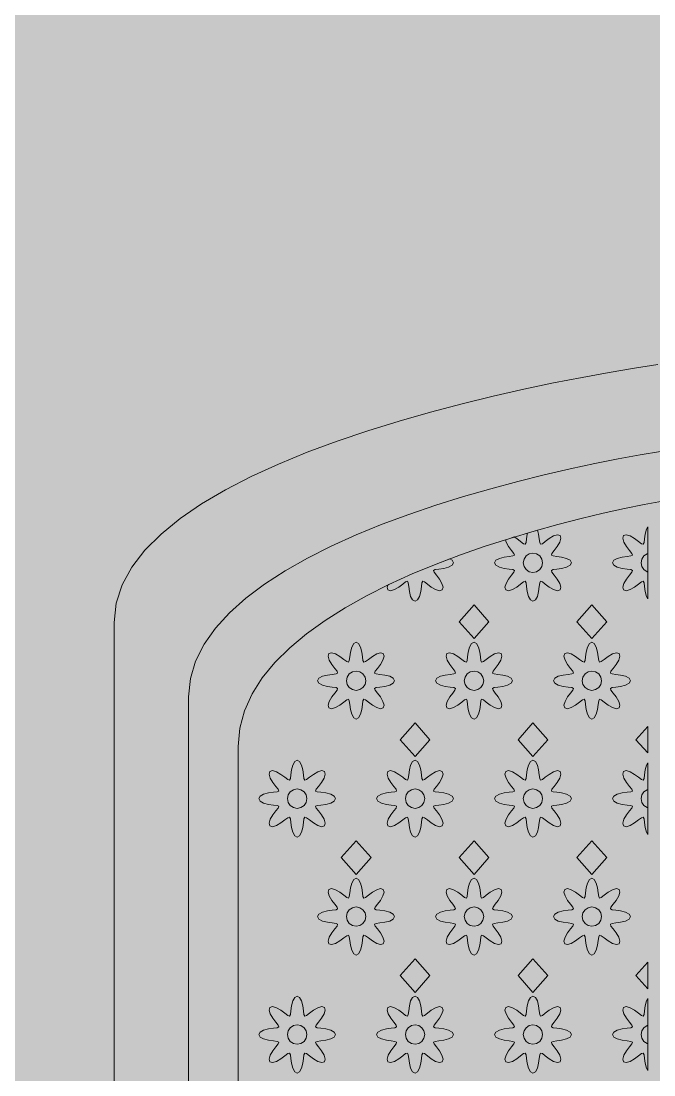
# Model space of a CAD drawing. Extents: x -18 to 1006, y -14 to 799.
# Drawn here: x 593.5 to 644.5, y 319.6 to 404.4 of the extents above; entities that cross this region are included whole.
import ezdxf

# ---------------------------------------------------------------- set-up
doc = ezdxf.new("R2010")
doc.units = 0
for name, color, linetype, lineweight, true_color in [('00_WHITE_BACKGROUND', 7, 'Continuous', 18, 0xffffff), ('01_STRUCTURE', 7, 'Continuous', 18, 0x000000), ('03_FRAMES_DOORS', 7, 'Continuous', 18, 0x000000), ('06_ORNAMENT', 7, 'Continuous', 18, 0x000000)]:
    doc.layers.add(name, color=color, linetype=linetype, lineweight=lineweight, true_color=true_color)

msp = doc.modelspace()

# ---------------------------------------------------------------- linework, layer by layer
at = {"layer": '00_WHITE_BACKGROUND', "color": 7, "lineweight": 18, "true_color": 0xffffff}
msp.add_solid([(-18, -14), (1006, -14), (-18, 799), (1006, 799)], dxfattribs=at)
at = {"layer": '01_STRUCTURE', "color": 7, "lineweight": 18, "true_color": 0x000000}
msp.add_lwpolyline([(601, 253), (601, 356), (601.16681, 357.54444), (601.65196, 359.02799), (602.43254, 360.45102), (603.48565, 361.81389), (604.78838, 363.11697), (606.31781, 364.36063), (608.05105, 365.54522), (609.96519, 366.67111), (612.0373, 367.73867), (614.2445, 368.74826), (616.56387, 369.70025), (618.9725, 370.595), (621.44748, 371.43287), (623.96591, 372.21424), (626.50488, 372.93945), (629.04148, 373.60889), (631.5528, 374.22291), (634.01594, 374.78188), (636.40798, 375.28615), (638.70602, 375.73611), (640.88715, 376.13211), (642.92846, 376.47451), (644.80705, 376.76369)], dxfattribs=at)
at = {"layer": '03_FRAMES_DOORS', "color": 7, "lineweight": 18, "true_color": 0x000000}
for points in [[(607, 255), (607, 350), (607.14481, 351.47089), (607.56598, 352.8838), (608.24363, 354.23906), (609.15787, 355.53704), (610.28881, 356.77807), (611.61656, 357.9625), (613.12124, 359.09068), (614.78296, 360.16296), (616.58184, 361.17969), (618.49797, 362.1412), (620.51149, 363.04786), (622.6025, 363.9), (624.75111, 364.69797), (626.93744, 365.44213), (629.1416, 366.13281), (631.3437, 366.77037), (633.52386, 367.35515), (635.66219, 367.8875), (637.73879, 368.36777), (639.7338, 368.7963), (641.6273, 369.17344), (643.39943, 369.49954), (645.03029, 369.77494)], [(611, 255), (611, 346), (611.13015, 347.47089), (611.50867, 348.8838), (612.1177, 350.23906), (612.93935, 351.53704), (613.95577, 352.77807), (615.14906, 353.9625), (616.50137, 355.09068), (617.99481, 356.16296), (619.61152, 357.17969), (621.33362, 358.1412), (623.14324, 359.04786), (625.0225, 359.9), (626.95353, 360.69797), (628.91846, 361.44213), (630.89941, 362.13281), (632.87852, 362.77037), (634.8379, 363.35515), (636.75969, 363.8875), (638.62601, 364.36777), (640.41898, 364.7963), (642.12074, 365.17344), (643.71341, 365.49954), (645.17912, 365.77494)]]:
    msp.add_lwpolyline(points, dxfattribs=at)
at = {"layer": '06_ORNAMENT', "color": 7, "lineweight": 18, "true_color": 0x000000}
for points in [[(632.58573, 362.46409), (632.79106, 362.11231), (633.03181, 361.79539), (633.21484, 361.56044), (633.26071, 361.42027), (633.12916, 361.35359), (632.8336, 361.31688), (632.43927, 361.26302), (632.04534, 361.15946), (631.7561, 360.99962), (631.65, 360.80339), (631.7561, 360.60716), (632.04534, 360.44731), (632.43927, 360.34375), (632.8336, 360.28989), (633.12916, 360.25319), (633.26071, 360.1865), (633.21484, 360.04633), (633.03181, 359.81139), (632.79106, 359.49446), (632.58573, 359.14268), (632.49424, 358.82514), (632.55797, 358.61136), (632.77175, 358.54762), (633.0893, 358.63912), (633.44108, 358.84444), (633.758, 359.08519), (633.99294, 359.26823), (634.13311, 359.31409), (634.1998, 359.18255), (634.2365, 358.88699), (634.29037, 358.49266), (634.39392, 358.09872), (634.55377, 357.80949), (634.75, 357.70339), (634.94623, 357.80949), (635.10608, 358.09872), (635.20963, 358.49266), (635.2635, 358.88699), (635.3002, 359.18255), (635.36689, 359.31409), (635.50706, 359.26823), (635.742, 359.08519), (636.05892, 358.84444), (636.4107, 358.63912), (636.72825, 358.54762), (636.94203, 358.61136), (637.00576, 358.82514), (636.91427, 359.14268), (636.70894, 359.49446), (636.46819, 359.81139), (636.28516, 360.04633), (636.23929, 360.1865), (636.37084, 360.25319), (636.6664, 360.28989), (637.06073, 360.34375), (637.45466, 360.44731), (637.7439, 360.60716), (637.85, 360.80339), (637.7439, 360.99962), (637.45466, 361.15946), (637.06073, 361.26302), (636.6664, 361.31688), (636.37084, 361.35359), (636.23929, 361.42027), (636.28516, 361.56044), (636.46819, 361.79539), (636.70894, 362.11231), (636.91427, 362.46409), (637.00576, 362.78164), (636.94203, 362.99542), (636.72825, 363.05915), (636.4107, 362.96765), (636.05892, 362.76233), (635.742, 362.52158), (635.50706, 362.33854), (635.36689, 362.29268), (635.3002, 362.42422), (635.2635, 362.71978), (635.20963, 363.11412), (635.12534, 363.43477), (634.8379, 363.35515), (634.31251, 363.19835), (634.29037, 363.11412), (634.2365, 362.71978), (634.1998, 362.42422), (634.13311, 362.29268), (633.99294, 362.33854), (633.758, 362.52158), (633.44108, 362.76233), (633.24163, 362.87874), (632.87852, 362.77037), (632.52985, 362.65805)], [(643.89392, 363.50805), (643.79037, 363.11412), (643.7365, 362.71978), (643.6998, 362.42422), (643.63311, 362.29268), (643.49294, 362.33854), (643.258, 362.52158), (642.94108, 362.76233), (642.5893, 362.96765), (642.27175, 363.05915), (642.05797, 362.99542), (641.99424, 362.78164), (642.08573, 362.46409), (642.29106, 362.11231), (642.53181, 361.79539), (642.71484, 361.56044), (642.76071, 361.42027), (642.62916, 361.35359), (642.3336, 361.31688), (641.93927, 361.26302), (641.54534, 361.15946), (641.2561, 360.99962), (641.15, 360.80339), (641.2561, 360.60716), (641.54534, 360.44731), (641.93927, 360.34375), (642.3336, 360.28989), (642.62916, 360.25319), (642.76071, 360.1865), (642.71484, 360.04633), (642.53181, 359.81139), (642.29106, 359.49446), (642.08573, 359.14268), (641.99424, 358.82514), (642.05797, 358.61136), (642.27175, 358.54762), (642.5893, 358.63912), (642.94108, 358.84444), (643.258, 359.08519), (643.49294, 359.26823), (643.63311, 359.31409), (643.6998, 359.18255), (643.7365, 358.88699), (643.79037, 358.49266), (643.89392, 358.09872), (644, 357.90678), (644, 363.69999)], [(635.47063, 361.10188), (635.30154, 361.35493), (635.04849, 361.52401), (634.75, 361.58339), (634.45151, 361.52401), (634.19846, 361.35493), (634.02937, 361.10188), (633.97, 360.80339), (634.02937, 360.50489), (634.19846, 360.25184), (634.45151, 360.08276), (634.75, 360.02339), (635.04849, 360.08276), (635.30154, 360.25184), (635.47063, 360.50489), (635.53, 360.80339)], [(622.99424, 358.82514), (623.05797, 358.61136), (623.27175, 358.54762), (623.5893, 358.63912), (623.94108, 358.84444), (624.258, 359.08519), (624.49294, 359.26823), (624.63311, 359.31409), (624.6998, 359.18255), (624.7365, 358.88699), (624.79037, 358.49266), (624.89392, 358.09872), (625.05377, 357.80949), (625.25, 357.70339), (625.44623, 357.80949), (625.60608, 358.09872), (625.70963, 358.49266), (625.7635, 358.88699), (625.8002, 359.18255), (625.86689, 359.31409), (626.00706, 359.26823), (626.242, 359.08519), (626.55892, 358.84444), (626.9107, 358.63912), (627.22825, 358.54762), (627.44203, 358.61136), (627.50576, 358.82514), (627.41427, 359.14268), (627.20894, 359.49446), (626.96819, 359.81139), (626.78516, 360.04633), (626.73929, 360.1865), (626.87084, 360.25319), (627.1664, 360.28989), (627.56073, 360.34375), (627.95466, 360.44731), (628.2439, 360.60716), (628.35, 360.80339), (628.2439, 360.99962), (628.04307, 361.1106), (626.95353, 360.69797), (625.0225, 359.9), (623.14324, 359.04786), (623.0441, 358.99819)], [(643.95151, 361.52401), (643.69846, 361.35493), (643.52937, 361.10188), (643.47, 360.80339), (643.52937, 360.50489), (643.69846, 360.25184), (643.95151, 360.08276), (644, 360.07311), (644, 361.53366)], [(628.8, 356.05339), (630, 354.70339), (631.2, 356.05339), (630, 357.40339)], [(638.3, 356.05339), (639.5, 354.70339), (640.7, 356.05339), (639.5, 357.40339)], [(623.4939, 351.49962), (623.20466, 351.65946), (622.81073, 351.76302), (622.4164, 351.81688), (622.12084, 351.85359), (621.98929, 351.92027), (622.03516, 352.06044), (622.21819, 352.29539), (622.45894, 352.61231), (622.66427, 352.96409), (622.75576, 353.28164), (622.69203, 353.49542), (622.47825, 353.55915), (622.1607, 353.46765), (621.80892, 353.26233), (621.492, 353.02158), (621.25706, 352.83854), (621.11689, 352.79268), (621.0502, 352.92422), (621.0135, 353.21978), (620.95963, 353.61412), (620.85608, 354.00805), (620.69623, 354.29729), (620.5, 354.40339), (620.30377, 354.29729), (620.14392, 354.00805), (620.04037, 353.61412), (619.9865, 353.21978), (619.9498, 352.92422), (619.88311, 352.79268), (619.74294, 352.83854), (619.508, 353.02158), (619.19108, 353.26233), (618.8393, 353.46765), (618.52175, 353.55915), (618.30797, 353.49542), (618.24424, 353.28164), (618.33573, 352.96409), (618.54106, 352.61231), (618.78181, 352.29539), (618.96484, 352.06044), (619.01071, 351.92027), (618.87916, 351.85359), (618.5836, 351.81688), (618.18927, 351.76302), (617.79534, 351.65946), (617.5061, 351.49962), (617.4, 351.30339), (617.5061, 351.10716), (617.79534, 350.94731), (618.18927, 350.84375), (618.5836, 350.78989), (618.87916, 350.75319), (619.01071, 350.6865), (618.96484, 350.54633), (618.78181, 350.31139), (618.54106, 349.99446), (618.33573, 349.64268), (618.24424, 349.32514), (618.30797, 349.11136), (618.52175, 349.04762), (618.8393, 349.13912), (619.19108, 349.34444), (619.508, 349.58519), (619.74294, 349.76823), (619.88311, 349.81409), (619.9498, 349.68255), (619.9865, 349.38699), (620.04037, 348.99266), (620.14392, 348.59872), (620.30377, 348.30949), (620.5, 348.20339), (620.69623, 348.30949), (620.85608, 348.59872), (620.95963, 348.99266), (621.0135, 349.38699), (621.0502, 349.68255), (621.11689, 349.81409), (621.25706, 349.76823), (621.492, 349.58519), (621.80892, 349.34444), (622.1607, 349.13912), (622.47825, 349.04762), (622.69203, 349.11136), (622.75576, 349.32514), (622.66427, 349.64268), (622.45894, 349.99446), (622.21819, 350.31139), (622.03516, 350.54633), (621.98929, 350.6865), (622.12084, 350.75319), (622.4164, 350.78989), (622.81073, 350.84375), (623.20466, 350.94731), (623.4939, 351.10716), (623.6, 351.30339)], [(632.9939, 351.49962), (632.70466, 351.65946), (632.31073, 351.76302), (631.9164, 351.81688), (631.62084, 351.85359), (631.48929, 351.92027), (631.53516, 352.06044), (631.71819, 352.29539), (631.95894, 352.61231), (632.16427, 352.96409), (632.25576, 353.28164), (632.19203, 353.49542), (631.97825, 353.55915), (631.6607, 353.46765), (631.30892, 353.26233), (630.992, 353.02158), (630.75706, 352.83854), (630.61689, 352.79268), (630.5502, 352.92422), (630.5135, 353.21978), (630.45963, 353.61412), (630.35608, 354.00805), (630.19623, 354.29729), (630, 354.40339), (629.80377, 354.29729), (629.64392, 354.00805), (629.54037, 353.61412), (629.4865, 353.21978), (629.4498, 352.92422), (629.38311, 352.79268), (629.24294, 352.83854), (629.008, 353.02158), (628.69108, 353.26233), (628.3393, 353.46765), (628.02175, 353.55915), (627.80797, 353.49542), (627.74424, 353.28164), (627.83573, 352.96409), (628.04106, 352.61231), (628.28181, 352.29539), (628.46484, 352.06044), (628.51071, 351.92027), (628.37916, 351.85359), (628.0836, 351.81688), (627.68927, 351.76302), (627.29534, 351.65946), (627.0061, 351.49962), (626.9, 351.30339), (627.0061, 351.10716), (627.29534, 350.94731), (627.68927, 350.84375), (628.0836, 350.78989), (628.37916, 350.75319), (628.51071, 350.6865), (628.46484, 350.54633), (628.28181, 350.31139), (628.04106, 349.99446), (627.83573, 349.64268), (627.74424, 349.32514), (627.80797, 349.11136), (628.02175, 349.04762), (628.3393, 349.13912), (628.69108, 349.34444), (629.008, 349.58519), (629.24294, 349.76823), (629.38311, 349.81409), (629.4498, 349.68255), (629.4865, 349.38699), (629.54037, 348.99266), (629.64392, 348.59872), (629.80377, 348.30949), (630, 348.20339), (630.19623, 348.30949), (630.35608, 348.59872), (630.45963, 348.99266), (630.5135, 349.38699), (630.5502, 349.68255), (630.61689, 349.81409), (630.75706, 349.76823), (630.992, 349.58519), (631.30892, 349.34444), (631.6607, 349.13912), (631.97825, 349.04762), (632.19203, 349.11136), (632.25576, 349.32514), (632.16427, 349.64268), (631.95894, 349.99446), (631.71819, 350.31139), (631.53516, 350.54633), (631.48929, 350.6865), (631.62084, 350.75319), (631.9164, 350.78989), (632.31073, 350.84375), (632.70466, 350.94731), (632.9939, 351.10716), (633.1, 351.30339)], [(642.4939, 351.49962), (642.20466, 351.65946), (641.81073, 351.76302), (641.4164, 351.81688), (641.12084, 351.85359), (640.98929, 351.92027), (641.03516, 352.06044), (641.21819, 352.29539), (641.45894, 352.61231), (641.66427, 352.96409), (641.75576, 353.28164), (641.69203, 353.49542), (641.47825, 353.55915), (641.1607, 353.46765), (640.80892, 353.26233), (640.492, 353.02158), (640.25706, 352.83854), (640.11689, 352.79268), (640.0502, 352.92422), (640.0135, 353.21978), (639.95963, 353.61412), (639.85608, 354.00805), (639.69623, 354.29729), (639.5, 354.40339), (639.30377, 354.29729), (639.14392, 354.00805), (639.04037, 353.61412), (638.9865, 353.21978), (638.9498, 352.92422), (638.88311, 352.79268), (638.74294, 352.83854), (638.508, 353.02158), (638.19108, 353.26233), (637.8393, 353.46765), (637.52175, 353.55915), (637.30797, 353.49542), (637.24424, 353.28164), (637.33573, 352.96409), (637.54106, 352.61231), (637.78181, 352.29539), (637.96484, 352.06044), (638.01071, 351.92027), (637.87916, 351.85359), (637.5836, 351.81688), (637.18927, 351.76302), (636.79534, 351.65946), (636.5061, 351.49962), (636.4, 351.30339), (636.5061, 351.10716), (636.79534, 350.94731), (637.18927, 350.84375), (637.5836, 350.78989), (637.87916, 350.75319), (638.01071, 350.6865), (637.96484, 350.54633), (637.78181, 350.31139), (637.54106, 349.99446), (637.33573, 349.64268), (637.24424, 349.32514), (637.30797, 349.11136), (637.52175, 349.04762), (637.8393, 349.13912), (638.19108, 349.34444), (638.508, 349.58519), (638.74294, 349.76823), (638.88311, 349.81409), (638.9498, 349.68255), (638.9865, 349.38699), (639.04037, 348.99266), (639.14392, 348.59872), (639.30377, 348.30949), (639.5, 348.20339), (639.69623, 348.30949), (639.85608, 348.59872), (639.95963, 348.99266), (640.0135, 349.38699), (640.0502, 349.68255), (640.11689, 349.81409), (640.25706, 349.76823), (640.492, 349.58519), (640.80892, 349.34444), (641.1607, 349.13912), (641.47825, 349.04762), (641.69203, 349.11136), (641.75576, 349.32514), (641.66427, 349.64268), (641.45894, 349.99446), (641.21819, 350.31139), (641.03516, 350.54633), (640.98929, 350.6865), (641.12084, 350.75319), (641.4164, 350.78989), (641.81073, 350.84375), (642.20466, 350.94731), (642.4939, 351.10716), (642.6, 351.30339)], [(621.22063, 351.60188), (621.05154, 351.85493), (620.79849, 352.02401), (620.5, 352.08339), (620.20151, 352.02401), (619.94846, 351.85493), (619.77937, 351.60188), (619.72, 351.30339), (619.77937, 351.00489), (619.94846, 350.75184), (620.20151, 350.58276), (620.5, 350.52339), (620.79849, 350.58276), (621.05154, 350.75184), (621.22063, 351.00489), (621.28, 351.30339)], [(630.72063, 351.60188), (630.55154, 351.85493), (630.29849, 352.02401), (630, 352.08339), (629.70151, 352.02401), (629.44846, 351.85493), (629.27937, 351.60188), (629.22, 351.30339), (629.27937, 351.00489), (629.44846, 350.75184), (629.70151, 350.58276), (630, 350.52339), (630.29849, 350.58276), (630.55154, 350.75184), (630.72063, 351.00489), (630.78, 351.30339)], [(640.22063, 351.60188), (640.05154, 351.85493), (639.79849, 352.02401), (639.5, 352.08339), (639.20151, 352.02401), (638.94846, 351.85493), (638.77937, 351.60188), (638.72, 351.30339), (638.77937, 351.00489), (638.94846, 350.75184), (639.20151, 350.58276), (639.5, 350.52339), (639.79849, 350.58276), (640.05154, 350.75184), (640.22063, 351.00489), (640.28, 351.30339)], [(624.05, 346.55339), (625.25, 345.20339), (626.45, 346.55339), (625.25, 347.90339)], [(633.55, 346.55339), (634.75, 345.20339), (635.95, 346.55339), (634.75, 347.90339)], [(643.05, 346.55339), (644, 345.48464), (644, 347.62214)], [(618.7439, 341.99962), (618.45466, 342.15946), (618.06073, 342.26302), (617.6664, 342.31688), (617.37084, 342.35359), (617.23929, 342.42027), (617.28516, 342.56044), (617.46819, 342.79539), (617.70894, 343.11231), (617.91427, 343.46409), (618.00576, 343.78164), (617.94203, 343.99542), (617.72825, 344.05915), (617.4107, 343.96765), (617.05892, 343.76233), (616.742, 343.52158), (616.50706, 343.33854), (616.36689, 343.29268), (616.3002, 343.42422), (616.2635, 343.71978), (616.20963, 344.11412), (616.10608, 344.50805), (615.94623, 344.79729), (615.75, 344.90339), (615.55377, 344.79729), (615.39392, 344.50805), (615.29037, 344.11412), (615.2365, 343.71978), (615.1998, 343.42422), (615.13311, 343.29268), (614.99294, 343.33854), (614.758, 343.52158), (614.44108, 343.76233), (614.0893, 343.96765), (613.77175, 344.05915), (613.55797, 343.99542), (613.49424, 343.78164), (613.58573, 343.46409), (613.79106, 343.11231), (614.03181, 342.79539), (614.21484, 342.56044), (614.26071, 342.42027), (614.12916, 342.35359), (613.8336, 342.31688), (613.43927, 342.26302), (613.04534, 342.15946), (612.7561, 341.99962), (612.65, 341.80339), (612.7561, 341.60716), (613.04534, 341.44731), (613.43927, 341.34375), (613.8336, 341.28989), (614.12916, 341.25319), (614.26071, 341.1865), (614.21484, 341.04633), (614.03181, 340.81139), (613.79106, 340.49446), (613.58573, 340.14268), (613.49424, 339.82514), (613.55797, 339.61136), (613.77175, 339.54762), (614.0893, 339.63912), (614.44108, 339.84444), (614.758, 340.08519), (614.99294, 340.26823), (615.13311, 340.31409), (615.1998, 340.18255), (615.2365, 339.88699), (615.29037, 339.49266), (615.39392, 339.09872), (615.55377, 338.80949), (615.75, 338.70339), (615.94623, 338.80949), (616.10608, 339.09872), (616.20963, 339.49266), (616.2635, 339.88699), (616.3002, 340.18255), (616.36689, 340.31409), (616.50706, 340.26823), (616.742, 340.08519), (617.05892, 339.84444), (617.4107, 339.63912), (617.72825, 339.54762), (617.94203, 339.61136), (618.00576, 339.82514), (617.91427, 340.14268), (617.70894, 340.49446), (617.46819, 340.81139), (617.28516, 341.04633), (617.23929, 341.1865), (617.37084, 341.25319), (617.6664, 341.28989), (618.06073, 341.34375), (618.45466, 341.44731), (618.7439, 341.60716), (618.85, 341.80339)], [(628.2439, 341.99962), (627.95466, 342.15946), (627.56073, 342.26302), (627.1664, 342.31688), (626.87084, 342.35359), (626.73929, 342.42027), (626.78516, 342.56044), (626.96819, 342.79539), (627.20894, 343.11231), (627.41427, 343.46409), (627.50576, 343.78164), (627.44203, 343.99542), (627.22825, 344.05915), (626.9107, 343.96765), (626.55892, 343.76233), (626.242, 343.52158), (626.00706, 343.33854), (625.86689, 343.29268), (625.8002, 343.42422), (625.7635, 343.71978), (625.70963, 344.11412), (625.60608, 344.50805), (625.44623, 344.79729), (625.25, 344.90339), (625.05377, 344.79729), (624.89392, 344.50805), (624.79037, 344.11412), (624.7365, 343.71978), (624.6998, 343.42422), (624.63311, 343.29268), (624.49294, 343.33854), (624.258, 343.52158), (623.94108, 343.76233), (623.5893, 343.96765), (623.27175, 344.05915), (623.05797, 343.99542), (622.99424, 343.78164), (623.08573, 343.46409), (623.29106, 343.11231), (623.53181, 342.79539), (623.71484, 342.56044), (623.76071, 342.42027), (623.62916, 342.35359), (623.3336, 342.31688), (622.93927, 342.26302), (622.54534, 342.15946), (622.2561, 341.99962), (622.15, 341.80339), (622.2561, 341.60716), (622.54534, 341.44731), (622.93927, 341.34375), (623.3336, 341.28989), (623.62916, 341.25319), (623.76071, 341.1865), (623.71484, 341.04633), (623.53181, 340.81139), (623.29106, 340.49446), (623.08573, 340.14268), (622.99424, 339.82514), (623.05797, 339.61136), (623.27175, 339.54762), (623.5893, 339.63912), (623.94108, 339.84444), (624.258, 340.08519), (624.49294, 340.26823), (624.63311, 340.31409), (624.6998, 340.18255), (624.7365, 339.88699), (624.79037, 339.49266), (624.89392, 339.09872), (625.05377, 338.80949), (625.25, 338.70339), (625.44623, 338.80949), (625.60608, 339.09872), (625.70963, 339.49266), (625.7635, 339.88699), (625.8002, 340.18255), (625.86689, 340.31409), (626.00706, 340.26823), (626.242, 340.08519), (626.55892, 339.84444), (626.9107, 339.63912), (627.22825, 339.54762), (627.44203, 339.61136), (627.50576, 339.82514), (627.41427, 340.14268), (627.20894, 340.49446), (626.96819, 340.81139), (626.78516, 341.04633), (626.73929, 341.1865), (626.87084, 341.25319), (627.1664, 341.28989), (627.56073, 341.34375), (627.95466, 341.44731), (628.2439, 341.60716), (628.35, 341.80339)], [(637.7439, 341.99962), (637.45466, 342.15946), (637.06073, 342.26302), (636.6664, 342.31688), (636.37084, 342.35359), (636.23929, 342.42027), (636.28516, 342.56044), (636.46819, 342.79539), (636.70894, 343.11231), (636.91427, 343.46409), (637.00576, 343.78164), (636.94203, 343.99542), (636.72825, 344.05915), (636.4107, 343.96765), (636.05892, 343.76233), (635.742, 343.52158), (635.50706, 343.33854), (635.36689, 343.29268), (635.3002, 343.42422), (635.2635, 343.71978), (635.20963, 344.11412), (635.10608, 344.50805), (634.94623, 344.79729), (634.75, 344.90339), (634.55377, 344.79729), (634.39392, 344.50805), (634.29037, 344.11412), (634.2365, 343.71978), (634.1998, 343.42422), (634.13311, 343.29268), (633.99294, 343.33854), (633.758, 343.52158), (633.44108, 343.76233), (633.0893, 343.96765), (632.77175, 344.05915), (632.55797, 343.99542), (632.49424, 343.78164), (632.58573, 343.46409), (632.79106, 343.11231), (633.03181, 342.79539), (633.21484, 342.56044), (633.26071, 342.42027), (633.12916, 342.35359), (632.8336, 342.31688), (632.43927, 342.26302), (632.04534, 342.15946), (631.7561, 341.99962), (631.65, 341.80339), (631.7561, 341.60716), (632.04534, 341.44731), (632.43927, 341.34375), (632.8336, 341.28989), (633.12916, 341.25319), (633.26071, 341.1865), (633.21484, 341.04633), (633.03181, 340.81139), (632.79106, 340.49446), (632.58573, 340.14268), (632.49424, 339.82514), (632.55797, 339.61136), (632.77175, 339.54762), (633.0893, 339.63912), (633.44108, 339.84444), (633.758, 340.08519), (633.99294, 340.26823), (634.13311, 340.31409), (634.1998, 340.18255), (634.2365, 339.88699), (634.29037, 339.49266), (634.39392, 339.09872), (634.55377, 338.80949), (634.75, 338.70339), (634.94623, 338.80949), (635.10608, 339.09872), (635.20963, 339.49266), (635.2635, 339.88699), (635.3002, 340.18255), (635.36689, 340.31409), (635.50706, 340.26823), (635.742, 340.08519), (636.05892, 339.84444), (636.4107, 339.63912), (636.72825, 339.54762), (636.94203, 339.61136), (637.00576, 339.82514), (636.91427, 340.14268), (636.70894, 340.49446), (636.46819, 340.81139), (636.28516, 341.04633), (636.23929, 341.1865), (636.37084, 341.25319), (636.6664, 341.28989), (637.06073, 341.34375), (637.45466, 341.44731), (637.7439, 341.60716), (637.85, 341.80339)], [(643.89392, 344.50805), (643.79037, 344.11412), (643.7365, 343.71978), (643.6998, 343.42422), (643.63311, 343.29268), (643.49294, 343.33854), (643.258, 343.52158), (642.94108, 343.76233), (642.5893, 343.96765), (642.27175, 344.05915), (642.05797, 343.99542), (641.99424, 343.78164), (642.08573, 343.46409), (642.29106, 343.11231), (642.53181, 342.79539), (642.71484, 342.56044), (642.76071, 342.42027), (642.62916, 342.35359), (642.3336, 342.31688), (641.93927, 342.26302), (641.54534, 342.15946), (641.2561, 341.99962), (641.15, 341.80339), (641.2561, 341.60716), (641.54534, 341.44731), (641.93927, 341.34375), (642.3336, 341.28989), (642.62916, 341.25319), (642.76071, 341.1865), (642.71484, 341.04633), (642.53181, 340.81139), (642.29106, 340.49446), (642.08573, 340.14268), (641.99424, 339.82514), (642.05797, 339.61136), (642.27175, 339.54762), (642.5893, 339.63912), (642.94108, 339.84444), (643.258, 340.08519), (643.49294, 340.26823), (643.63311, 340.31409), (643.6998, 340.18255), (643.7365, 339.88699), (643.79037, 339.49266), (643.89392, 339.09872), (644, 338.90678), (644, 344.69999)], [(616.47063, 342.10188), (616.30154, 342.35493), (616.04849, 342.52401), (615.75, 342.58339), (615.45151, 342.52401), (615.19846, 342.35493), (615.02937, 342.10188), (614.97, 341.80339), (615.02937, 341.50489), (615.19846, 341.25184), (615.45151, 341.08276), (615.75, 341.02339), (616.04849, 341.08276), (616.30154, 341.25184), (616.47063, 341.50489), (616.53, 341.80339)], [(625.97063, 342.10188), (625.80154, 342.35493), (625.54849, 342.52401), (625.25, 342.58339), (624.95151, 342.52401), (624.69846, 342.35493), (624.52937, 342.10188), (624.47, 341.80339), (624.52937, 341.50489), (624.69846, 341.25184), (624.95151, 341.08276), (625.25, 341.02339), (625.54849, 341.08276), (625.80154, 341.25184), (625.97063, 341.50489), (626.03, 341.80339)], [(635.47063, 342.10188), (635.30154, 342.35493), (635.04849, 342.52401), (634.75, 342.58339), (634.45151, 342.52401), (634.19846, 342.35493), (634.02937, 342.10188), (633.97, 341.80339), (634.02937, 341.50489), (634.19846, 341.25184), (634.45151, 341.08276), (634.75, 341.02339), (635.04849, 341.08276), (635.30154, 341.25184), (635.47063, 341.50489), (635.53, 341.80339)], [(643.95151, 342.52401), (643.69846, 342.35493), (643.52937, 342.10188), (643.47, 341.80339), (643.52937, 341.50489), (643.69846, 341.25184), (643.95151, 341.08276), (644, 341.07311), (644, 342.53366)], [(619.3, 337.05339), (620.5, 335.70339), (621.7, 337.05339), (620.5, 338.40339)], [(628.8, 337.05339), (630, 335.70339), (631.2, 337.05339), (630, 338.40339)], [(638.3, 337.05339), (639.5, 335.70339), (640.7, 337.05339), (639.5, 338.40339)], [(623.4939, 332.49962), (623.20466, 332.65946), (622.81073, 332.76302), (622.4164, 332.81688), (622.12084, 332.85359), (621.98929, 332.92027), (622.03516, 333.06044), (622.21819, 333.29539), (622.45894, 333.61231), (622.66427, 333.96409), (622.75576, 334.28164), (622.69203, 334.49542), (622.47825, 334.55915), (622.1607, 334.46765), (621.80892, 334.26233), (621.492, 334.02158), (621.25706, 333.83854), (621.11689, 333.79268), (621.0502, 333.92422), (621.0135, 334.21978), (620.95963, 334.61412), (620.85608, 335.00805), (620.69623, 335.29729), (620.5, 335.40339), (620.30377, 335.29729), (620.14392, 335.00805), (620.04037, 334.61412), (619.9865, 334.21978), (619.9498, 333.92422), (619.88311, 333.79268), (619.74294, 333.83854), (619.508, 334.02158), (619.19108, 334.26233), (618.8393, 334.46765), (618.52175, 334.55915), (618.30797, 334.49542), (618.24424, 334.28164), (618.33573, 333.96409), (618.54106, 333.61231), (618.78181, 333.29539), (618.96484, 333.06044), (619.01071, 332.92027), (618.87916, 332.85359), (618.5836, 332.81688), (618.18927, 332.76302), (617.79534, 332.65946), (617.5061, 332.49962), (617.4, 332.30339), (617.5061, 332.10716), (617.79534, 331.94731), (618.18927, 331.84375), (618.5836, 331.78989), (618.87916, 331.75319), (619.01071, 331.6865), (618.96484, 331.54633), (618.78181, 331.31139), (618.54106, 330.99446), (618.33573, 330.64268), (618.24424, 330.32514), (618.30797, 330.11136), (618.52175, 330.04762), (618.8393, 330.13912), (619.19108, 330.34444), (619.508, 330.58519), (619.74294, 330.76823), (619.88311, 330.81409), (619.9498, 330.68255), (619.9865, 330.38699), (620.04037, 329.99266), (620.14392, 329.59872), (620.30377, 329.30949), (620.5, 329.20339), (620.69623, 329.30949), (620.85608, 329.59872), (620.95963, 329.99266), (621.0135, 330.38699), (621.0502, 330.68255), (621.11689, 330.81409), (621.25706, 330.76823), (621.492, 330.58519), (621.80892, 330.34444), (622.1607, 330.13912), (622.47825, 330.04762), (622.69203, 330.11136), (622.75576, 330.32514), (622.66427, 330.64268), (622.45894, 330.99446), (622.21819, 331.31139), (622.03516, 331.54633), (621.98929, 331.6865), (622.12084, 331.75319), (622.4164, 331.78989), (622.81073, 331.84375), (623.20466, 331.94731), (623.4939, 332.10716), (623.6, 332.30339)], [(632.9939, 332.49962), (632.70466, 332.65946), (632.31073, 332.76302), (631.9164, 332.81688), (631.62084, 332.85359), (631.48929, 332.92027), (631.53516, 333.06044), (631.71819, 333.29539), (631.95894, 333.61231), (632.16427, 333.96409), (632.25576, 334.28164), (632.19203, 334.49542), (631.97825, 334.55915), (631.6607, 334.46765), (631.30892, 334.26233), (630.992, 334.02158), (630.75706, 333.83854), (630.61689, 333.79268), (630.5502, 333.92422), (630.5135, 334.21978), (630.45963, 334.61412), (630.35608, 335.00805), (630.19623, 335.29729), (630, 335.40339), (629.80377, 335.29729), (629.64392, 335.00805), (629.54037, 334.61412), (629.4865, 334.21978), (629.4498, 333.92422), (629.38311, 333.79268), (629.24294, 333.83854), (629.008, 334.02158), (628.69108, 334.26233), (628.3393, 334.46765), (628.02175, 334.55915), (627.80797, 334.49542), (627.74424, 334.28164), (627.83573, 333.96409), (628.04106, 333.61231), (628.28181, 333.29539), (628.46484, 333.06044), (628.51071, 332.92027), (628.37916, 332.85359), (628.0836, 332.81688), (627.68927, 332.76302), (627.29534, 332.65946), (627.0061, 332.49962), (626.9, 332.30339), (627.0061, 332.10716), (627.29534, 331.94731), (627.68927, 331.84375), (628.0836, 331.78989), (628.37916, 331.75319), (628.51071, 331.6865), (628.46484, 331.54633), (628.28181, 331.31139), (628.04106, 330.99446), (627.83573, 330.64268), (627.74424, 330.32514), (627.80797, 330.11136), (628.02175, 330.04762), (628.3393, 330.13912), (628.69108, 330.34444), (629.008, 330.58519), (629.24294, 330.76823), (629.38311, 330.81409), (629.4498, 330.68255), (629.4865, 330.38699), (629.54037, 329.99266), (629.64392, 329.59872), (629.80377, 329.30949), (630, 329.20339), (630.19623, 329.30949), (630.35608, 329.59872), (630.45963, 329.99266), (630.5135, 330.38699), (630.5502, 330.68255), (630.61689, 330.81409), (630.75706, 330.76823), (630.992, 330.58519), (631.30892, 330.34444), (631.6607, 330.13912), (631.97825, 330.04762), (632.19203, 330.11136), (632.25576, 330.32514), (632.16427, 330.64268), (631.95894, 330.99446), (631.71819, 331.31139), (631.53516, 331.54633), (631.48929, 331.6865), (631.62084, 331.75319), (631.9164, 331.78989), (632.31073, 331.84375), (632.70466, 331.94731), (632.9939, 332.10716), (633.1, 332.30339)], [(642.4939, 332.49962), (642.20466, 332.65946), (641.81073, 332.76302), (641.4164, 332.81688), (641.12084, 332.85359), (640.98929, 332.92027), (641.03516, 333.06044), (641.21819, 333.29539), (641.45894, 333.61231), (641.66427, 333.96409), (641.75576, 334.28164), (641.69203, 334.49542), (641.47825, 334.55915), (641.1607, 334.46765), (640.80892, 334.26233), (640.492, 334.02158), (640.25706, 333.83854), (640.11689, 333.79268), (640.0502, 333.92422), (640.0135, 334.21978), (639.95963, 334.61412), (639.85608, 335.00805), (639.69623, 335.29729), (639.5, 335.40339), (639.30377, 335.29729), (639.14392, 335.00805), (639.04037, 334.61412), (638.9865, 334.21978), (638.9498, 333.92422), (638.88311, 333.79268), (638.74294, 333.83854), (638.508, 334.02158), (638.19108, 334.26233), (637.8393, 334.46765), (637.52175, 334.55915), (637.30797, 334.49542), (637.24424, 334.28164), (637.33573, 333.96409), (637.54106, 333.61231), (637.78181, 333.29539), (637.96484, 333.06044), (638.01071, 332.92027), (637.87916, 332.85359), (637.5836, 332.81688), (637.18927, 332.76302), (636.79534, 332.65946), (636.5061, 332.49962), (636.4, 332.30339), (636.5061, 332.10716), (636.79534, 331.94731), (637.18927, 331.84375), (637.5836, 331.78989), (637.87916, 331.75319), (638.01071, 331.6865), (637.96484, 331.54633), (637.78181, 331.31139), (637.54106, 330.99446), (637.33573, 330.64268), (637.24424, 330.32514), (637.30797, 330.11136), (637.52175, 330.04762), (637.8393, 330.13912), (638.19108, 330.34444), (638.508, 330.58519), (638.74294, 330.76823), (638.88311, 330.81409), (638.9498, 330.68255), (638.9865, 330.38699), (639.04037, 329.99266), (639.14392, 329.59872), (639.30377, 329.30949), (639.5, 329.20339), (639.69623, 329.30949), (639.85608, 329.59872), (639.95963, 329.99266), (640.0135, 330.38699), (640.0502, 330.68255), (640.11689, 330.81409), (640.25706, 330.76823), (640.492, 330.58519), (640.80892, 330.34444), (641.1607, 330.13912), (641.47825, 330.04762), (641.69203, 330.11136), (641.75576, 330.32514), (641.66427, 330.64268), (641.45894, 330.99446), (641.21819, 331.31139), (641.03516, 331.54633), (640.98929, 331.6865), (641.12084, 331.75319), (641.4164, 331.78989), (641.81073, 331.84375), (642.20466, 331.94731), (642.4939, 332.10716), (642.6, 332.30339)], [(621.22063, 332.60188), (621.05154, 332.85493), (620.79849, 333.02401), (620.5, 333.08339), (620.20151, 333.02401), (619.94846, 332.85493), (619.77937, 332.60188), (619.72, 332.30339), (619.77937, 332.00489), (619.94846, 331.75184), (620.20151, 331.58276), (620.5, 331.52339), (620.79849, 331.58276), (621.05154, 331.75184), (621.22063, 332.00489), (621.28, 332.30339)], [(630.72063, 332.60188), (630.55154, 332.85493), (630.29849, 333.02401), (630, 333.08339), (629.70151, 333.02401), (629.44846, 332.85493), (629.27937, 332.60188), (629.22, 332.30339), (629.27937, 332.00489), (629.44846, 331.75184), (629.70151, 331.58276), (630, 331.52339), (630.29849, 331.58276), (630.55154, 331.75184), (630.72063, 332.00489), (630.78, 332.30339)], [(640.22063, 332.60188), (640.05154, 332.85493), (639.79849, 333.02401), (639.5, 333.08339), (639.20151, 333.02401), (638.94846, 332.85493), (638.77937, 332.60188), (638.72, 332.30339), (638.77937, 332.00489), (638.94846, 331.75184), (639.20151, 331.58276), (639.5, 331.52339), (639.79849, 331.58276), (640.05154, 331.75184), (640.22063, 332.00489), (640.28, 332.30339)], [(624.05, 327.55339), (625.25, 326.20339), (626.45, 327.55339), (625.25, 328.90339)], [(633.55, 327.55339), (634.75, 326.20339), (635.95, 327.55339), (634.75, 328.90339)], [(643.05, 327.55339), (644, 326.48464), (644, 328.62214)], [(618.7439, 322.99962), (618.45466, 323.15946), (618.06073, 323.26302), (617.6664, 323.31688), (617.37084, 323.35359), (617.23929, 323.42027), (617.28516, 323.56044), (617.46819, 323.79539), (617.70894, 324.11231), (617.91427, 324.46409), (618.00576, 324.78164), (617.94203, 324.99542), (617.72825, 325.05915), (617.4107, 324.96765), (617.05892, 324.76233), (616.742, 324.52158), (616.50706, 324.33854), (616.36689, 324.29268), (616.3002, 324.42422), (616.2635, 324.71978), (616.20963, 325.11412), (616.10608, 325.50805), (615.94623, 325.79729), (615.75, 325.90339), (615.55377, 325.79729), (615.39392, 325.50805), (615.29037, 325.11412), (615.2365, 324.71978), (615.1998, 324.42422), (615.13311, 324.29268), (614.99294, 324.33854), (614.758, 324.52158), (614.44108, 324.76233), (614.0893, 324.96765), (613.77175, 325.05915), (613.55797, 324.99542), (613.49424, 324.78164), (613.58573, 324.46409), (613.79106, 324.11231), (614.03181, 323.79539), (614.21484, 323.56044), (614.26071, 323.42027), (614.12916, 323.35359), (613.8336, 323.31688), (613.43927, 323.26302), (613.04534, 323.15946), (612.7561, 322.99962), (612.65, 322.80339), (612.7561, 322.60716), (613.04534, 322.44731), (613.43927, 322.34375), (613.8336, 322.28989), (614.12916, 322.25319), (614.26071, 322.1865), (614.21484, 322.04633), (614.03181, 321.81139), (613.79106, 321.49446), (613.58573, 321.14268), (613.49424, 320.82514), (613.55797, 320.61136), (613.77175, 320.54762), (614.0893, 320.63912), (614.44108, 320.84444), (614.758, 321.08519), (614.99294, 321.26823), (615.13311, 321.31409), (615.1998, 321.18255), (615.2365, 320.88699), (615.29037, 320.49266), (615.39392, 320.09872), (615.55377, 319.80949), (615.75, 319.70339), (615.94623, 319.80949), (616.10608, 320.09872), (616.20963, 320.49266), (616.2635, 320.88699), (616.3002, 321.18255), (616.36689, 321.31409), (616.50706, 321.26823), (616.742, 321.08519), (617.05892, 320.84444), (617.4107, 320.63912), (617.72825, 320.54762), (617.94203, 320.61136), (618.00576, 320.82514), (617.91427, 321.14268), (617.70894, 321.49446), (617.46819, 321.81139), (617.28516, 322.04633), (617.23929, 322.1865), (617.37084, 322.25319), (617.6664, 322.28989), (618.06073, 322.34375), (618.45466, 322.44731), (618.7439, 322.60716), (618.85, 322.80339)], [(628.2439, 322.99962), (627.95466, 323.15946), (627.56073, 323.26302), (627.1664, 323.31688), (626.87084, 323.35359), (626.73929, 323.42027), (626.78516, 323.56044), (626.96819, 323.79539), (627.20894, 324.11231), (627.41427, 324.46409), (627.50576, 324.78164), (627.44203, 324.99542), (627.22825, 325.05915), (626.9107, 324.96765), (626.55892, 324.76233), (626.242, 324.52158), (626.00706, 324.33854), (625.86689, 324.29268), (625.8002, 324.42422), (625.7635, 324.71978), (625.70963, 325.11412), (625.60608, 325.50805), (625.44623, 325.79729), (625.25, 325.90339), (625.05377, 325.79729), (624.89392, 325.50805), (624.79037, 325.11412), (624.7365, 324.71978), (624.6998, 324.42422), (624.63311, 324.29268), (624.49294, 324.33854), (624.258, 324.52158), (623.94108, 324.76233), (623.5893, 324.96765), (623.27175, 325.05915), (623.05797, 324.99542), (622.99424, 324.78164), (623.08573, 324.46409), (623.29106, 324.11231), (623.53181, 323.79539), (623.71484, 323.56044), (623.76071, 323.42027), (623.62916, 323.35359), (623.3336, 323.31688), (622.93927, 323.26302), (622.54534, 323.15946), (622.2561, 322.99962), (622.15, 322.80339), (622.2561, 322.60716), (622.54534, 322.44731), (622.93927, 322.34375), (623.3336, 322.28989), (623.62916, 322.25319), (623.76071, 322.1865), (623.71484, 322.04633), (623.53181, 321.81139), (623.29106, 321.49446), (623.08573, 321.14268), (622.99424, 320.82514), (623.05797, 320.61136), (623.27175, 320.54762), (623.5893, 320.63912), (623.94108, 320.84444), (624.258, 321.08519), (624.49294, 321.26823), (624.63311, 321.31409), (624.6998, 321.18255), (624.7365, 320.88699), (624.79037, 320.49266), (624.89392, 320.09872), (625.05377, 319.80949), (625.25, 319.70339), (625.44623, 319.80949), (625.60608, 320.09872), (625.70963, 320.49266), (625.7635, 320.88699), (625.8002, 321.18255), (625.86689, 321.31409), (626.00706, 321.26823), (626.242, 321.08519), (626.55892, 320.84444), (626.9107, 320.63912), (627.22825, 320.54762), (627.44203, 320.61136), (627.50576, 320.82514), (627.41427, 321.14268), (627.20894, 321.49446), (626.96819, 321.81139), (626.78516, 322.04633), (626.73929, 322.1865), (626.87084, 322.25319), (627.1664, 322.28989), (627.56073, 322.34375), (627.95466, 322.44731), (628.2439, 322.60716), (628.35, 322.80339)], [(637.7439, 322.99962), (637.45466, 323.15946), (637.06073, 323.26302), (636.6664, 323.31688), (636.37084, 323.35359), (636.23929, 323.42027), (636.28516, 323.56044), (636.46819, 323.79539), (636.70894, 324.11231), (636.91427, 324.46409), (637.00576, 324.78164), (636.94203, 324.99542), (636.72825, 325.05915), (636.4107, 324.96765), (636.05892, 324.76233), (635.742, 324.52158), (635.50706, 324.33854), (635.36689, 324.29268), (635.3002, 324.42422), (635.2635, 324.71978), (635.20963, 325.11412), (635.10608, 325.50805), (634.94623, 325.79729), (634.75, 325.90339), (634.55377, 325.79729), (634.39392, 325.50805), (634.29037, 325.11412), (634.2365, 324.71978), (634.1998, 324.42422), (634.13311, 324.29268), (633.99294, 324.33854), (633.758, 324.52158), (633.44108, 324.76233), (633.0893, 324.96765), (632.77175, 325.05915), (632.55797, 324.99542), (632.49424, 324.78164), (632.58573, 324.46409), (632.79106, 324.11231), (633.03181, 323.79539), (633.21484, 323.56044), (633.26071, 323.42027), (633.12916, 323.35359), (632.8336, 323.31688), (632.43927, 323.26302), (632.04534, 323.15946), (631.7561, 322.99962), (631.65, 322.80339), (631.7561, 322.60716), (632.04534, 322.44731), (632.43927, 322.34375), (632.8336, 322.28989), (633.12916, 322.25319), (633.26071, 322.1865), (633.21484, 322.04633), (633.03181, 321.81139), (632.79106, 321.49446), (632.58573, 321.14268), (632.49424, 320.82514), (632.55797, 320.61136), (632.77175, 320.54762), (633.0893, 320.63912), (633.44108, 320.84444), (633.758, 321.08519), (633.99294, 321.26823), (634.13311, 321.31409), (634.1998, 321.18255), (634.2365, 320.88699), (634.29037, 320.49266), (634.39392, 320.09872), (634.55377, 319.80949), (634.75, 319.70339), (634.94623, 319.80949), (635.10608, 320.09872), (635.20963, 320.49266), (635.2635, 320.88699), (635.3002, 321.18255), (635.36689, 321.31409), (635.50706, 321.26823), (635.742, 321.08519), (636.05892, 320.84444), (636.4107, 320.63912), (636.72825, 320.54762), (636.94203, 320.61136), (637.00576, 320.82514), (636.91427, 321.14268), (636.70894, 321.49446), (636.46819, 321.81139), (636.28516, 322.04633), (636.23929, 322.1865), (636.37084, 322.25319), (636.6664, 322.28989), (637.06073, 322.34375), (637.45466, 322.44731), (637.7439, 322.60716), (637.85, 322.80339)], [(643.89392, 325.50805), (643.79037, 325.11412), (643.7365, 324.71978), (643.6998, 324.42422), (643.63311, 324.29268), (643.49294, 324.33854), (643.258, 324.52158), (642.94108, 324.76233), (642.5893, 324.96765), (642.27175, 325.05915), (642.05797, 324.99542), (641.99424, 324.78164), (642.08573, 324.46409), (642.29106, 324.11231), (642.53181, 323.79539), (642.71484, 323.56044), (642.76071, 323.42027), (642.62916, 323.35359), (642.3336, 323.31688), (641.93927, 323.26302), (641.54534, 323.15946), (641.2561, 322.99962), (641.15, 322.80339), (641.2561, 322.60716), (641.54534, 322.44731), (641.93927, 322.34375), (642.3336, 322.28989), (642.62916, 322.25319), (642.76071, 322.1865), (642.71484, 322.04633), (642.53181, 321.81139), (642.29106, 321.49446), (642.08573, 321.14268), (641.99424, 320.82514), (642.05797, 320.61136), (642.27175, 320.54762), (642.5893, 320.63912), (642.94108, 320.84444), (643.258, 321.08519), (643.49294, 321.26823), (643.63311, 321.31409), (643.6998, 321.18255), (643.7365, 320.88699), (643.79037, 320.49266), (643.89392, 320.09872), (644, 319.90678), (644, 325.69999)], [(616.47063, 323.10188), (616.30154, 323.35493), (616.04849, 323.52401), (615.75, 323.58339), (615.45151, 323.52401), (615.19846, 323.35493), (615.02937, 323.10188), (614.97, 322.80339), (615.02937, 322.50489), (615.19846, 322.25184), (615.45151, 322.08276), (615.75, 322.02339), (616.04849, 322.08276), (616.30154, 322.25184), (616.47063, 322.50489), (616.53, 322.80339)], [(625.97063, 323.10188), (625.80154, 323.35493), (625.54849, 323.52401), (625.25, 323.58339), (624.95151, 323.52401), (624.69846, 323.35493), (624.52937, 323.10188), (624.47, 322.80339), (624.52937, 322.50489), (624.69846, 322.25184), (624.95151, 322.08276), (625.25, 322.02339), (625.54849, 322.08276), (625.80154, 322.25184), (625.97063, 322.50489), (626.03, 322.80339)], [(635.47063, 323.10188), (635.30154, 323.35493), (635.04849, 323.52401), (634.75, 323.58339), (634.45151, 323.52401), (634.19846, 323.35493), (634.02937, 323.10188), (633.97, 322.80339), (634.02937, 322.50489), (634.19846, 322.25184), (634.45151, 322.08276), (634.75, 322.02339), (635.04849, 322.08276), (635.30154, 322.25184), (635.47063, 322.50489), (635.53, 322.80339)], [(643.95151, 323.52401), (643.69846, 323.35493), (643.52937, 323.10188), (643.47, 322.80339), (643.52937, 322.50489), (643.69846, 322.25184), (643.95151, 322.08276), (644, 322.07311), (644, 323.53366)]]:
    msp.add_lwpolyline(points, close=True, dxfattribs=at)

doc.saveas('drawing.dxf')
